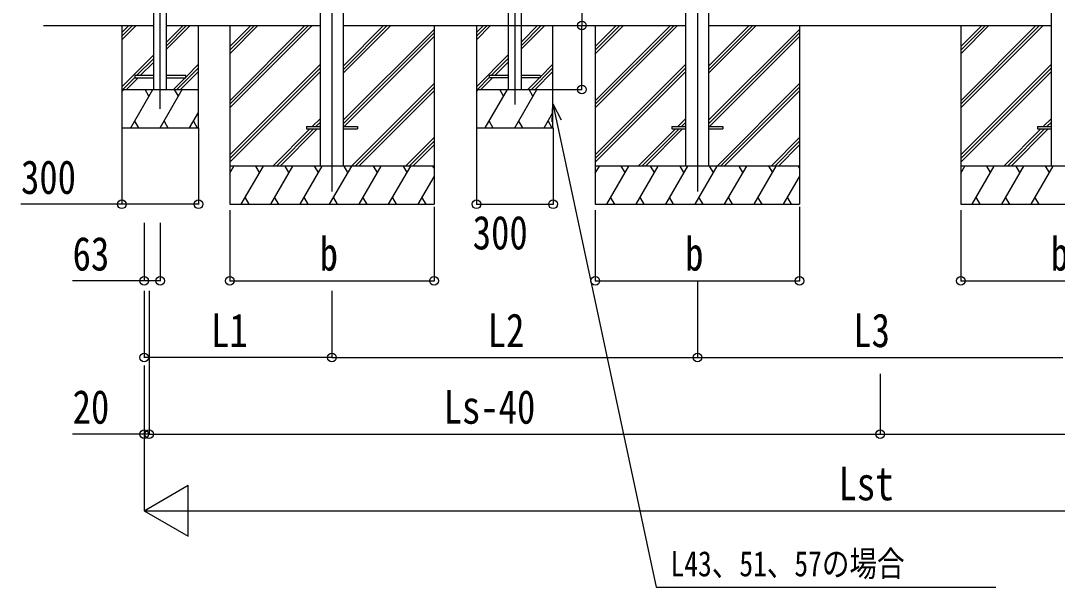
# Model space of a CAD drawing. Units: millimetres, scale not verified. Extents: x -16820 to 16820, y -11880 to 11880.
# Drawn here: x -4306 to -245, y -7058 to -4839 of the extents above; entities that cross this region are included whole.
import ezdxf
from ezdxf.enums import TextEntityAlignment as Align

# ---------------------------------------------------------------- set-up
doc = ezdxf.new("R2010")
doc.units = ezdxf.units.MM
doc.header["$LTSCALE"] = 40
for name, color, linetype in [('0-3_YKK_12', 2, 'Continuous'), ('0-4_YKK_13', 4, 'Continuous'), ('0-5_YKK_A1', 4, 'Continuous'), ('0-6_YKK_D', 6, 'Continuous')]:
    doc.layers.add(name, color=color, linetype=linetype)
doc.styles.add('ＭＳ ゴシック', font='')
doc.styles.get('ＭＳ ゴシック').set_extended_font_data('MS Gothic')

msp = doc.modelspace()

# ---------------------------------------------------------------- linework, layer by layer
at = {"layer": '0-3_YKK_12'}
for p, q in [((-2370.82, -2740.88), (-2370.82, -5167.74)), ((-3086.82, -2764.49), (-3086.82, -5508.06)), ((-1654.82, -2764.49), (-1654.82, -5508.06)), ((-3759.82, -5184.61), (-3759.82, -3752.92))]:
    msp.add_line(p, q, dxfattribs=at)
at = {"layer": '0-4_YKK_13'}
for p, q in [((-3784.82, -5054.06), (-3859.82, -5054.06)), ((-3734.82, -5062.06), (-3659.82, -5062.06)), ((-2470.82, -5053.56), (-2470.82, -5062.56)), ((-2395.82, -5053.56), (-2470.82, -5053.56)), ((-2395.82, -5062.56), (-2470.82, -5062.56)), ((-2270.82, -5053.56), (-2345.82, -5053.56)), ((-2270.82, -5062.56), (-2345.82, -5062.56)), ((-2270.82, -5053.56), (-2270.82, -5062.56)), ((-3187.02, -5253.56), (-3187.02, -5262.56)), ((-3187.02, -5253.56), (-3132.22, -5253.56)), ((-3187.02, -5262.56), (-3132.22, -5262.56)), ((-3041.82, -5253.56), (-2987.02, -5253.56)), ((-3041.82, -5262.56), (-2987.02, -5262.56)), ((-2987.02, -5253.56), (-2987.02, -5262.56)), ((-1755.02, -5253.56), (-1755.02, -5262.56)), ((-1755.02, -5253.56), (-1700.22, -5253.56)), ((-1755.02, -5262.56), (-1700.22, -5262.56)), ((-1609.82, -5253.56), (-1555.02, -5253.56)), ((-1609.82, -5262.56), (-1555.02, -5262.56)), ((-1555.02, -5253.56), (-1555.02, -5262.56)), ((-323.02, -5253.56), (-323.02, -5262.56)), ((-323.02, -5253.56), (-268.22, -5253.56)), ((-323.02, -5262.56), (-268.22, -5262.56))]:
    msp.add_line(p, q, dxfattribs=at)
for points in [[(-3859.82, -5054.06), (-3859.82, -5062.06), (-3784.82, -5062.06)], [(-3659.82, -5062.06), (-3659.82, -5054.06), (-3734.82, -5054.06)]]:
    msp.add_lwpolyline(points, dxfattribs=at)
at = {"layer": '0-5_YKK_A1'}
for p, q in [((-3132.02, -5408.06), (-3132.02, -2729.06)), ((-3041.62, -5408.06), (-3041.62, -2729.06)), ((-2395.82, -2747.84), (-2395.82, -5108.06)), ((-2345.82, -2747.84), (-2345.82, -5108.06)), ((-1700.02, -5408.06), (-1700.02, -2729.06)), ((-1609.62, -5408.06), (-1609.62, -2729.06)), ((-268.02, -5408.06), (-268.02, -2729.06)), ((-3734.82, -5108.06), (-3734.82, -3834.06)), ((-3784.82, -5108.06), (-3784.82, -4665.42)), ((-4216.86, -4858.06), (-3784.82, -4858.06)), ((-3909.82, -4858.06), (-3909.82, -5258.06)), ((-3909.82, -4885.41), (-3882.47, -4858.06)), ((-3909.82, -4899.55), (-3868.33, -4858.06)), ((-3909.82, -4913.69), (-3854.19, -4858.06)), ((-3734.82, -4858.06), (-3132.02, -4858.06)), ((-3734.82, -4950.82), (-3642.06, -4858.06)), ((-3734.82, -4936.68), (-3656.2, -4858.06)), ((-3734.82, -4922.54), (-3670.34, -4858.06)), ((-3609.82, -5258.06), (-3609.82, -4858.06)), ((-3487.02, -4858.06), (-3487.02, -5558.06)), ((-3487.02, -5152.23), (-3192.84, -4858.06)), ((-3487.02, -5166.38), (-3178.7, -4858.06)), ((-3487.02, -5180.52), (-3164.56, -4858.06)), ((-3487.02, -4968.39), (-3376.69, -4858.06)), ((-3487.02, -4954.25), (-3390.83, -4858.06)), ((-3487.02, -4940.1), (-3404.98, -4858.06)), ((-3041.82, -5043.69), (-2856.19, -4858.06)), ((-3041.82, -5029.55), (-2870.33, -4858.06)), ((-3041.82, -5015.4), (-2884.48, -4858.06)), ((-3041.82, -5227.53), (-2687.02, -4872.74)), ((-3041.62, -4858.06), (-1700.02, -4858.06)), ((-2687.02, -4858.06), (-2687.02, -5558.06)), ((-2520.82, -4858.06), (-2520.82, -5258.06)), ((-2520.82, -4885.41), (-2493.47, -4858.06)), ((-2520.82, -4899.55), (-2479.33, -4858.06)), ((-2520.82, -4913.69), (-2465.19, -4858.06)), ((-2345.82, -4950.82), (-2253.06, -4858.06)), ((-2345.82, -4936.68), (-2267.2, -4858.06)), ((-2345.82, -4922.54), (-2281.34, -4858.06)), ((-2220.82, -5258.06), (-2220.82, -4858.06)), ((-2055.02, -4858.06), (-2055.02, -5558.06)), ((-2055.02, -5152.23), (-1760.84, -4858.06)), ((-2055.02, -5166.38), (-1746.7, -4858.06)), ((-2055.02, -5180.52), (-1732.56, -4858.06)), ((-2055.02, -4968.39), (-1944.69, -4858.06)), ((-2055.02, -4954.25), (-1958.83, -4858.06)), ((-2055.02, -4940.1), (-1972.98, -4858.06)), ((-1609.82, -5043.69), (-1424.19, -4858.06)), ((-1609.82, -5029.55), (-1438.33, -4858.06)), ((-1609.82, -5015.4), (-1452.48, -4858.06)), ((-1609.82, -5227.53), (-1255.02, -4872.74)), ((-1609.62, -4858.06), (-268.02, -4858.06)), ((-1255.02, -4858.06), (-1255.02, -5558.06)), ((-623.02, -4858.06), (-623.02, -5558.06)), ((-623.02, -5152.23), (-328.84, -4858.06)), ((-623.02, -5166.38), (-314.7, -4858.06)), ((-623.02, -5180.52), (-300.56, -4858.06)), ((-623.02, -4968.39), (-512.69, -4858.06)), ((-623.02, -4954.25), (-526.83, -4858.06)), ((-623.02, -4940.1), (-540.98, -4858.06)), ((-3041.82, -5241.68), (-2687.02, -4886.88)), ((-3039.56, -5253.56), (-2687.02, -4901.02)), ((-1609.82, -5241.68), (-1255.02, -4886.88)), ((-1607.56, -5253.56), (-1255.02, -4901.02)), ((-3909.82, -5097.54), (-3784.82, -4972.54)), ((-3852.2, -5054.06), (-3784.82, -4986.68)), ((-2520.82, -5097.54), (-2395.82, -4972.54)), ((-2462.7, -5053.56), (-2395.82, -4986.68)), ((-3838.06, -5054.06), (-3784.82, -5000.82)), ((-3694.07, -5108.06), (-3609.82, -5023.81)), ((-3659.82, -5059.67), (-3609.82, -5009.67)), ((-3487.02, -5364.37), (-3132.22, -5009.57)), ((-3487.02, -5378.51), (-3132.22, -5023.71)), ((-2448.56, -5053.56), (-2395.82, -5000.82)), ((-2305.07, -5108.06), (-2220.82, -5023.81)), ((-2270.82, -5059.67), (-2220.82, -5009.67)), ((-2055.02, -5364.37), (-1700.22, -5009.57)), ((-2055.02, -5378.51), (-1700.22, -5023.71)), ((-623.02, -5364.37), (-268.22, -5009.57)), ((-623.02, -5378.51), (-268.22, -5023.71)), ((-3906.2, -5108.06), (-3859.82, -5061.68)), ((-3892.06, -5108.06), (-3846.06, -5062.06)), ((-3708.21, -5108.06), (-3662.21, -5062.06)), ((-3679.93, -5108.06), (-3609.82, -5037.95)), ((-3487.02, -5392.65), (-3132.22, -5037.85)), ((-2517.2, -5108.06), (-2470.82, -5061.68)), ((-2503.06, -5108.06), (-2457.56, -5062.56)), ((-2319.21, -5108.06), (-2273.71, -5062.56)), ((-2290.93, -5108.06), (-2220.82, -5037.95)), ((-2055.02, -5392.65), (-1700.22, -5037.85)), ((-623.02, -5392.65), (-268.22, -5037.85)), ((-3909.82, -5117.87), (-3904.16, -5108.06)), ((-3909.82, -5108.06), (-3609.82, -5108.06)), ((-3875.29, -5258.06), (-3788.69, -5108.06)), ((-3803.69, -5134.04), (-3818.69, -5108.06)), ((-3759.82, -5258.06), (-3673.22, -5108.06)), ((-3688.22, -5134.04), (-3703.22, -5108.06)), ((-3010.21, -5408.06), (-2687.02, -5084.87)), ((-2996.07, -5408.06), (-2687.02, -5099.01)), ((-2981.93, -5408.06), (-2687.02, -5113.15)), ((-2520.82, -5117.87), (-2515.16, -5108.06)), ((-2520.82, -5108.06), (-2220.82, -5108.06)), ((-2486.29, -5258.06), (-2399.69, -5108.06)), ((-2414.69, -5134.04), (-2429.69, -5108.06)), ((-2370.82, -5258.06), (-2284.22, -5108.06)), ((-2299.22, -5134.04), (-2314.22, -5108.06)), ((-1578.21, -5408.06), (-1255.02, -5084.87)), ((-1564.07, -5408.06), (-1255.02, -5099.01)), ((-1549.93, -5408.06), (-1255.02, -5113.15)), ((-3644.35, -5258.06), (-3609.82, -5198.26)), ((-2255.35, -5258.06), (-2220.82, -5198.26)), ((-3860.29, -5232.08), (-3845.29, -5258.06)), ((-3744.82, -5232.08), (-3729.82, -5258.06)), ((-3629.35, -5232.08), (-3614.35, -5258.06)), ((-3164.08, -5253.56), (-3132.22, -5221.7)), ((-3149.94, -5253.56), (-3132.22, -5235.84)), ((-2471.29, -5232.08), (-2456.29, -5258.06)), ((-2355.82, -5232.08), (-2340.82, -5258.06)), ((-2240.35, -5232.08), (-2225.35, -5258.06)), ((-1732.08, -5253.56), (-1700.22, -5221.7)), ((-1717.94, -5253.56), (-1700.22, -5235.84)), ((-300.08, -5253.56), (-268.22, -5221.7)), ((-285.94, -5253.56), (-268.22, -5235.84)), ((-3909.82, -5258.06), (-3609.82, -5258.06)), ((-3318.58, -5408.06), (-3173.08, -5262.56)), ((-3304.44, -5408.06), (-3158.94, -5262.56)), ((-3290.3, -5408.06), (-3144.8, -5262.56)), ((-3135.8, -5253.56), (-3132.22, -5249.98)), ((-2520.82, -5258.06), (-2220.82, -5258.06)), ((-1886.58, -5408.06), (-1741.08, -5262.56)), ((-1872.44, -5408.06), (-1726.94, -5262.56)), ((-1858.3, -5408.06), (-1712.8, -5262.56)), ((-1703.8, -5253.56), (-1700.22, -5249.98)), ((-454.58, -5408.06), (-309.08, -5262.56)), ((-440.44, -5408.06), (-294.94, -5262.56)), ((-426.3, -5408.06), (-280.8, -5262.56)), ((-271.8, -5253.56), (-268.22, -5249.98)), ((-2798.08, -5408.06), (-2687.02, -5297)), ((-2783.94, -5408.06), (-2687.02, -5311.14)), ((-1366.08, -5408.06), (-1255.02, -5297)), ((-1351.94, -5408.06), (-1255.02, -5311.14)), ((-2769.8, -5408.06), (-2687.02, -5325.28)), ((-1337.8, -5408.06), (-1255.02, -5325.28)), ((-2687.02, -5408.06), (-3487.02, -5408.06)), ((-3487.02, -5435.56), (-3471.14, -5408.06)), ((-3442.28, -5558.06), (-3355.67, -5408.06)), ((-3370.67, -5434.04), (-3385.67, -5408.06)), ((-3326.81, -5558.06), (-3240.2, -5408.06)), ((-3255.2, -5434.04), (-3270.21, -5408.06)), ((-3211.34, -5558.06), (-3124.73, -5408.06)), ((-3139.73, -5434.04), (-3154.74, -5408.06)), ((-3095.87, -5558.06), (-3009.26, -5408.06)), ((-3024.26, -5434.04), (-3039.27, -5408.06)), ((-2980.4, -5558.06), (-2893.79, -5408.06)), ((-2908.79, -5434.04), (-2923.79, -5408.06)), ((-2864.93, -5558.06), (-2778.32, -5408.06)), ((-2808.32, -5408.06), (-2793.32, -5434.04)), ((-2692.85, -5408.06), (-2687.02, -5418.16)), ((-1255.02, -5408.06), (-2055.02, -5408.06)), ((-2055.02, -5435.56), (-2039.14, -5408.06)), ((-2010.28, -5558.06), (-1923.67, -5408.06)), ((-1938.67, -5434.04), (-1953.67, -5408.06)), ((-1894.81, -5558.06), (-1808.2, -5408.06)), ((-1823.2, -5434.04), (-1838.21, -5408.06)), ((-1779.34, -5558.06), (-1692.73, -5408.06)), ((-1707.73, -5434.04), (-1722.74, -5408.06)), ((-1663.87, -5558.06), (-1577.26, -5408.06)), ((-1592.26, -5434.04), (-1607.27, -5408.06)), ((-1548.4, -5558.06), (-1461.79, -5408.06)), ((-1476.79, -5434.04), (-1491.79, -5408.06)), ((-1432.93, -5558.06), (-1346.32, -5408.06)), ((-1376.32, -5408.06), (-1361.32, -5434.04)), ((-1260.85, -5408.06), (-1255.02, -5418.16)), ((176.98, -5408.06), (-623.02, -5408.06)), ((-623.02, -5435.56), (-607.14, -5408.06)), ((-578.28, -5558.06), (-491.67, -5408.06)), ((-506.67, -5434.04), (-521.67, -5408.06)), ((-462.81, -5558.06), (-376.2, -5408.06)), ((-391.2, -5434.04), (-406.21, -5408.06)), ((-347.34, -5558.06), (-260.73, -5408.06)), ((-275.73, -5434.04), (-290.73, -5408.06)), ((-2749.46, -5558.06), (-2687.02, -5449.92)), ((-1317.46, -5558.06), (-1255.02, -5449.92)), ((-3487.02, -5558.06), (-2687.02, -5558.06)), ((-3427.28, -5532.08), (-3412.28, -5558.06)), ((-3311.81, -5532.08), (-3296.81, -5558.06)), ((-3196.34, -5532.08), (-3181.34, -5558.06)), ((-3080.87, -5532.08), (-3065.87, -5558.06)), ((-2965.4, -5532.08), (-2950.4, -5558.06)), ((-2849.93, -5532.08), (-2834.93, -5558.06)), ((-2734.46, -5532.08), (-2719.46, -5558.06)), ((-2055.02, -5558.06), (-1255.02, -5558.06)), ((-1995.28, -5532.08), (-1980.28, -5558.06)), ((-1879.81, -5532.08), (-1864.81, -5558.06)), ((-1764.34, -5532.08), (-1749.34, -5558.06)), ((-1648.87, -5532.08), (-1633.87, -5558.06)), ((-1533.4, -5532.08), (-1518.4, -5558.06)), ((-1417.93, -5532.08), (-1402.93, -5558.06)), ((-1302.46, -5532.08), (-1287.46, -5558.06)), ((-623.02, -5558.06), (176.98, -5558.06)), ((-563.28, -5532.08), (-548.28, -5558.06)), ((-447.81, -5532.08), (-432.81, -5558.06)), ((-332.34, -5532.08), (-317.34, -5558.06))]:
    msp.add_line(p, q, dxfattribs=at)
at = {"layer": '0-6_YKK_D'}
for p, q in [((-2107.39, -4220.93), (-2107.39, -4858.06)), ((-2219.82, -4858.06), (-2106.39, -4858.06)), ((-2107.39, -5108.06), (-2107.39, -4858.06)), ((-2219.82, -5108.06), (-2106.39, -5108.06)), ((-3909.83, -5258.06), (-3909.83, -5559.06)), ((-3609.83, -5258.06), (-3609.83, -5559.06)), ((-2520.62, -5259.06), (-2520.62, -5559.06)), ((-2220.62, -5259.06), (-2220.62, -5559.06)), ((-2520.62, -5558.06), (-2220.62, -5558.06)), ((-3487.02, -5581.6), (-3487.02, -5859.06)), ((-2687.02, -5567.38), (-2687.02, -5859.06)), ((-2055.02, -5581.6), (-2055.02, -5859.06)), ((-1255.02, -5567.38), (-1255.02, -5859.06)), ((-623.02, -5581.6), (-623.02, -5859.06)), ((-3822.82, -5630.71), (-3822.82, -5859.06)), ((-3759.82, -5630.71), (-3759.82, -5859.06)), ((-3487.02, -5858.06), (-2687.02, -5858.06)), ((-2055.02, -5858.06), (-1255.02, -5858.06)), ((-1654.82, -5859.06), (-1654.82, -6159.06)), ((-1654.82, -5859.06), (-1654.82, -6159.06)), ((-623.02, -5858.06), (176.98, -5858.06)), ((-3822.82, -5896.35), (-3822.82, -6159.06)), ((-3802.82, -5896.35), (-3802.82, -6459.06)), ((-3086.82, -5896.35), (-3086.82, -6159.06)), ((-3086.82, -5896.35), (-3086.82, -6159.06)), ((-3086.82, -6158.06), (-3822.82, -6158.06)), ((-3086.82, -6158.06), (-1654.82, -6158.06)), ((-1654.82, -6158.06), (-222.82, -6158.06)), ((-3822.82, -6189.28), (-3822.82, -6759.06)), ((-3822.82, -6189.28), (-3822.82, -6459.06)), ((-3802.82, -6190.34), (-3802.82, -6459.06)), ((-938.82, -6222.06), (-938.82, -6459.06)), ((-938.82, -6222.06), (-938.82, -6459.06)), ((-3802.82, -6458.06), (-938.82, -6458.06)), ((-938.82, -6458.06), (1925.18, -6458.06)), ((-3822.82, -6758.06), (-3649.62, -6658.06)), ((-3649.62, -6858.06), (-3649.62, -6658.06)), ((-3822.82, -6758.06), (-3649.62, -6858.06)), ((-3822.82, -6758.06), (-3476.41, -6758.06)), ((-3622.82, -6758.06), (1745.18, -6758.06))]:
    msp.add_line(p, q, dxfattribs=at)
for points in [[(-2224.43, -5234.88), (-2220.82, -5164.58), (-2188.8, -5227.27)], [(-2220.82, -5164.58), (-2206.61, -5231.08), (-1816.26, -7058.06), (-485.41, -7058.06)], [(-3609.83, -5558.06), (-3909.83, -5558.06), (-4306.23, -5558.06)], [(-3759.82, -5858.06), (-3822.82, -5858.06), (-4104.02, -5858.06)], [(-3802.82, -6458.06), (-3822.82, -6458.06), (-4104.02, -6458.06)]]:
    msp.add_lwpolyline(points, dxfattribs=at)
for centre in [(-2107.39, -4858.06), (-2107.39, -5108.06), (-3909.83, -5558.06), (-3609.83, -5558.06), (-2520.62, -5558.06), (-2220.62, -5558.06), (-3822.82, -5858.06), (-3759.82, -5858.06), (-3487.02, -5858.06), (-2687.02, -5858.06), (-2055.02, -5858.06), (-1255.02, -5858.06), (-623.02, -5858.06), (-3822.82, -6158.06), (-3086.82, -6158.06), (-3086.82, -6158.06), (-1654.82, -6158.06), (-1654.82, -6158.06), (-3822.82, -6458.06), (-3802.82, -6458.06), (-3802.82, -6458.06), (-938.82, -6458.06), (-938.82, -6458.06)]:
    msp.add_circle(centre, 17, dxfattribs=at)

# ---------------------------------------------------------------- texts
at = {"layer": '0-6_YKK_D', "style": 'ＭＳ ゴシック', "width": 0.8}
for s, height, p in [('300', 132, (-4305.23, -5557.06)), ('300', 132, (-2535.25, -5774.35)), ('b', 132, (-3135.02, -5857.06)), ('b', 132, (-1703.02, -5857.06)), ('b', 132, (-271.02, -5857.06)), ('63', 132, (-4103.02, -5857.06)), ('L1', 132, (-3560.42, -6157.06)), ('L2', 132, (-2476.42, -6157.06)), ('L3', 132, (-1044.42, -6157.06)), ('20', 132, (-4103.02, -6457.06)), ('Ls-40', 132, (-2649.22, -6457.06)), ('Lst', 132, (-1102.02, -6757.06)), ('L43、51、57の場合', 98.97, (-1760.3, -7045.06))]:
    msp.add_text(s, height=height, dxfattribs=at).set_placement(p, align=Align.BOTTOM_LEFT)

doc.saveas('drawing.dxf')
